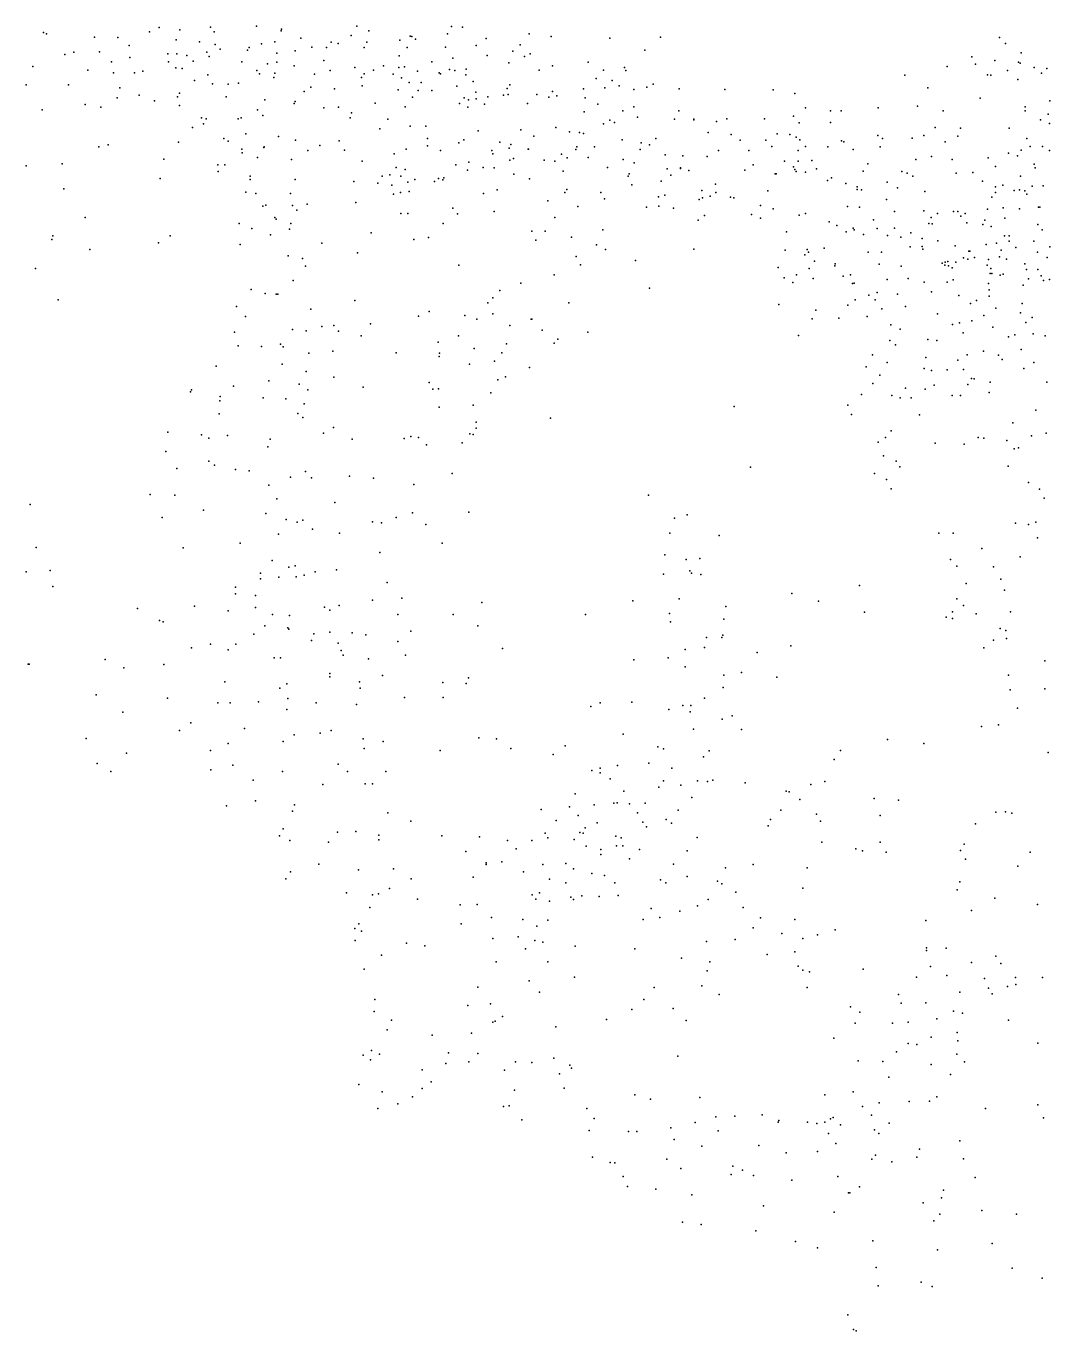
# Model space of a CAD drawing. Header units: millimetres. Extents: x -60275265 to 22802890, y -38578442 to 24337084.
# Drawn here: x 9884622 to 11840622, y 11971696 to 14464696 of the extents above; entities that cross this region are included whole.
import ezdxf

# ---------------------------------------------------------------- set-up
doc = ezdxf.new("R2010")
doc.units = ezdxf.units.MM
doc.header["$MEASUREMENT"] = 0
doc.layers.add('particles', color=7, linetype='Continuous', true_color=0x000000)

msp = doc.modelspace()

# ---------------------------------------------------------------- linework, layer by layer
at = {"layer": 'particles', "color": 93, "true_color": 0x67d435}
for p in [(10138622, 14461696), (10236622, 14462696), (10324622, 14464696), (10516622, 14464696), (10697622, 14463696), (10718622, 14462696), (9917622, 14452696), (9923622, 14449696), (10015622, 14443696), (10059622, 14442696), (10120622, 14453696), (10171622, 14438696), (10178622, 14457696), (10215622, 14434696), (10243622, 14453696), (10359622, 14434696), (10371622, 14455696), (10372622, 14458696), (10409622, 14441696), (10505622, 14446696), (10539622, 14455696), (10598622, 14437696), (10618622, 14445696), (10621622, 14444696), (10628622, 14439696), (10689622, 14449696), (10763622, 14440696), (10845622, 14449696), (10887622, 14444696), (10999622, 14441696), (11096622, 14443696), (11744622, 14442696), (9958622, 14410696), (9975622, 14414696), (10024622, 14415696), (10081622, 14427696), (10155622, 14411696), (10172622, 14411696), (10229622, 14414696), (10245622, 14429696), (10255622, 14420696), (10307622, 14418696), (10310622, 14423696), (10334622, 14430696), (10363622, 14412696), (10398622, 14417696), (10430622, 14424696), (10458622, 14423696), (10467622, 14433696), (10480622, 14431696), (10530622, 14423696), (10535622, 14433696), (10612622, 14423696), (10685622, 14424696), (10744622, 14427696), (10814622, 14416696), (10828622, 14428696), (10847622, 14411696), (11066622, 14418696), (11755622, 14431696), (11785622, 14413696), (9897622, 14387696), (10047622, 14396696), (10082622, 14404696), (10156622, 14396696), (10170622, 14384696), (10191622, 14408696), (10203622, 14397696), (10234622, 14406696), (10296622, 14396696), (10345622, 14392696), (10363622, 14395696), (10396622, 14388696), (10453622, 14398696), (10512622, 14385696), (10567622, 14388696), (10596622, 14385696), (10597622, 14407696), (10607622, 14386696), (10659622, 14396696), (10699622, 14403696), (10765622, 14408696), (10806622, 14394696), (10836622, 14406696), (10890622, 14388696), (10958622, 14395696), (11027622, 14385696), (11644622, 14387696), (11691622, 14405696), (11698622, 14391696), (11735622, 14398696), (11780622, 14395696), (11783622, 14393696), (11810622, 14385696), (10002622, 14380696), (10051622, 14375696), (10091622, 14375696), (10107622, 14378696), (10182622, 14383696), (10206622, 14360696), (10231622, 14371696), (10325622, 14379696), (10330622, 14373696), (10357622, 14366696), (10359622, 14374696), (10435622, 14372696), (10465622, 14379696), (10525622, 14366696), (10530622, 14373696), (10548622, 14380696), (10585622, 14372696), (10601622, 14365696), (10632622, 14378696), (10673622, 14375696), (10676622, 14373696), (10693622, 14381696), (10703622, 14379696), (10724622, 14371696), (10725622, 14382696), (10864622, 14380696), (10973622, 14364696), (10987622, 14380696), (11004622, 14360696), (11030622, 14379696), (11563622, 14370696), (11721622, 14371696), (11727622, 14370696), (11759622, 14379696), (11779622, 14362696), (11824622, 14374696), (11834622, 14383696), (9884622, 14352696), (9965622, 14352696), (10063622, 14346696), (10177622, 14336696), (10240622, 14354696), (10270622, 14353696), (10290622, 14355696), (10415622, 14339696), (10428622, 14347696), (10473622, 14344696), (10526622, 14350696), (10595622, 14342696), (10616622, 14356696), (10633622, 14341696), (10639622, 14356696), (10659622, 14341696), (10707622, 14349696), (10738622, 14358696), (10743622, 14338696), (10803622, 14345696), (10808622, 14352696), (10890622, 14339696), (10949622, 14344696), (10990622, 14346696), (11017622, 14350696), (11045622, 14343696), (11070622, 14347696), (11082622, 14353696), (11132622, 14344696), (11219622, 14343696), (11311622, 14342696), (11353622, 14335696), (11607622, 14346696), (9997622, 14314696), (10058622, 14327696), (10100622, 14332696), (10129622, 14321696), (10173622, 14329696), (10177622, 14312696), (10266622, 14329696), (10340622, 14323696), (10396622, 14316696), (10398622, 14320696), (10551622, 14317696), (10608622, 14310696), (10622622, 14328696), (10712622, 14316696), (10721622, 14327696), (10729622, 14323696), (10744622, 14325696), (10760622, 14315696), (10766622, 14329696), (10796622, 14332696), (10805622, 14333696), (10842622, 14316696), (10860622, 14333696), (10883622, 14328696), (10898622, 14331696), (10952622, 14327696), (10976622, 14315696), (11045622, 14310696), (11587622, 14311696), (11707622, 14326696), (11793622, 14310696), (11840622, 14321696), (9915622, 14304696), (10027622, 14309696), (10219622, 14289696), (10228622, 14287696), (10289622, 14287696), (10295622, 14289696), (10326622, 14304696), (10336622, 14293696), (10453622, 14308696), (10481622, 14309696), (10503622, 14289696), (10506622, 14298696), (10575622, 14286696), (10728622, 14309696), (10950622, 14300696), (11024622, 14302696), (11052622, 14290696), (11123622, 14286696), (11131622, 14302696), (11160622, 14286696), (11160622, 14285696), (11223622, 14287696), (11295622, 14287696), (11350622, 14292696), (11373622, 14308696), (11421622, 14302696), (11441622, 14302696), (11512622, 14308696), (11636622, 14302696), (11793622, 14302696), (11822622, 14285696), (11837622, 14296696), (10202622, 14270696), (10223622, 14277696), (10560622, 14268696), (10618622, 14273696), (10648622, 14273696), (10748622, 14264696), (10829622, 14266696), (10896622, 14270696), (10922622, 14262696), (10941622, 14261696), (10987622, 14277696), (10999622, 14284696), (11008622, 14280696), (11187622, 14261696), (11203622, 14282696), (11361622, 14279696), (11421622, 14280696), (11621622, 14270696), (11669622, 14269696), (11762622, 14269696), (11839622, 14278696), (10041622, 14237696), (10175622, 14242696), (10262622, 14249696), (10270622, 14244696), (10304622, 14258696), (10366622, 14253696), (10399622, 14246696), (10445622, 14236696), (10482622, 14245696), (10651622, 14249696), (10651622, 14235696), (10711622, 14241696), (10720622, 14247696), (10789622, 14242696), (10810622, 14238696), (10854622, 14254696), (10949622, 14259696), (11023622, 14247696), (11059622, 14241696), (11075622, 14237696), (11087622, 14249696), (11231622, 14257696), (11248622, 14246696), (11297622, 14246696), (11319622, 14258696), (11343622, 14257696), (11355622, 14252696), (11362622, 14247696), (11442622, 14245696), (11446622, 14243696), (11511622, 14255696), (11520622, 14249696), (11577622, 14250696), (11599622, 14255696), (11640622, 14243696), (11664622, 14254696), (11796622, 14249696), (10023622, 14233696), (10147622, 14210696), (10296622, 14229696), (10297622, 14222696), (10326622, 14213696), (10338622, 14232696), (10339622, 14233696), (10422622, 14226696), (10492622, 14227696), (10587622, 14220696), (10610622, 14229696), (10676622, 14226696), (10774622, 14226696), (10776622, 14220696), (10807622, 14231696), (10815622, 14211696), (10843622, 14229696), (10844622, 14229696), (10907622, 14219696), (10918622, 14212696), (10934622, 14228696), (10936622, 14233696), (10958622, 14213696), (10970622, 14233696), (11057622, 14228696), (11105622, 14218696), (11139622, 14216696), (11185622, 14215696), (11207622, 14226696), (11265622, 14226696), (11309622, 14234696), (11359622, 14226696), (11373622, 14234696), (11416622, 14233696), (11464622, 14228696), (11516622, 14233696), (11614622, 14215696), (11722622, 14212696), (11761622, 14221696), (11778622, 14216696), (11785622, 14227696), (11802622, 14234696), (11826622, 14234696), (11839622, 14226696), (9884622, 14197696), (9953622, 14201696), (10250622, 14199696), (10251622, 14186696), (10264622, 14199696), (10391622, 14209696), (10526622, 14206696), (10591622, 14194696), (10608622, 14190696), (10705622, 14199696), (10727622, 14189696), (10730622, 14204696), (10757622, 14194696), (10778622, 14193696), (10808622, 14208696), (10874622, 14208696), (10894622, 14206696), (10910622, 14187696), (10995622, 14194696), (11025622, 14209696), (11046622, 14203696), (11109622, 14191696), (11134622, 14193696), (11134622, 14192696), (11150622, 14188696), (11257622, 14189696), (11273622, 14199696), (11333622, 14206696), (11350622, 14195696), (11353622, 14190696), (11355622, 14186696), (11359622, 14206696), (11373622, 14185696), (11385622, 14207696), (11394622, 14191696), (11483622, 14187696), (11492622, 14201696), (11557622, 14186696), (11584622, 14209696), (11653622, 14209696), (11736622, 14196696), (11810622, 14200696), (11812622, 14193696), (10140622, 14173696), (10312622, 14177696), (10312622, 14171696), (10398622, 14171696), (10510622, 14167696), (10556622, 14164696), (10564622, 14177696), (10579622, 14180696), (10583622, 14160696), (10600622, 14177696), (10613622, 14166696), (10627622, 14171696), (10664622, 14167696), (10672622, 14173696), (10680622, 14170696), (10682622, 14174696), (10816622, 14181696), (10846622, 14172696), (11034622, 14177696), (11036622, 14182696), (11041622, 14161696), (11097622, 14168696), (11116622, 14179696), (11201622, 14162696), (11315622, 14182696), (11317622, 14182696), (11415622, 14169696), (11423622, 14174696), (11450622, 14163696), (11529622, 14166696), (11567622, 14183696), (11578622, 14177696), (11661622, 14183696), (11693622, 14184696), (11711622, 14168696), (11750622, 14160696), (11784622, 14177696), (9956622, 14153696), (10304622, 14147696), (10323622, 14144696), (10389622, 14144696), (10586622, 14143696), (10599622, 14146696), (10616622, 14148696), (10758622, 14144696), (10784622, 14151696), (10913622, 14146696), (10917622, 14152696), (10982622, 14146696), (11092622, 14138696), (11104622, 14141696), (11175622, 14150696), (11176622, 14136696), (11191622, 14139696), (11202622, 14146696), (11230622, 14137696), (11236622, 14136696), (11301622, 14149696), (11472622, 14157696), (11472622, 14152696), (11480622, 14151696), (11549622, 14155696), (11601622, 14148696), (11729622, 14137696), (11736622, 14157696), (11736622, 14146696), (11772622, 14150696), (11782622, 14151696), (11792622, 14149696), (11796622, 14143696), (11806622, 14158696), (11827622, 14159696), (10336622, 14120696), (10342622, 14122696), (10393622, 14121696), (10401622, 14112696), (10421622, 14124696), (10514622, 14127696), (10699622, 14116696), (10778622, 14110696), (10881622, 14130696), (10938622, 14119696), (10989622, 14134696), (11069622, 14118696), (11093622, 14120696), (11121622, 14116696), (11170622, 14133696), (11287622, 14121696), (11311622, 14115696), (11453622, 14119696), (11476622, 14118696), (11528622, 14133696), (11543622, 14110696), (11599622, 14111696), (11656622, 14110696), (11664622, 14110696), (11721622, 14114696), (11751622, 14117696), (11782622, 14115696), (11818622, 14118696), (11821622, 14118696), (9997622, 14098696), (10291622, 14087696), (10359622, 14098696), (10362622, 14095696), (10390622, 14087696), (10600622, 14106696), (10613622, 14106696), (10681622, 14087696), (10708622, 14105696), (10894622, 14098696), (11168622, 14093696), (11180622, 14102696), (11270622, 14104696), (11287622, 14097696), (11361622, 14103696), (11373622, 14106696), (11418622, 14090696), (11503622, 14094696), (11609622, 14087696), (11613622, 14098696), (11615622, 14086696), (11625622, 14106696), (11670622, 14101696), (11678622, 14106696), (11681622, 14088696), (11712622, 14085696), (11716622, 14093696), (11754622, 14097696), (11817622, 14085696), (9935622, 14063696), (10159622, 14063696), (10315622, 14077696), (10351622, 14065696), (10387622, 14076696), (10543622, 14069696), (10653622, 14060696), (10850622, 14072696), (10876622, 14072696), (10926622, 14061696), (10986622, 14075696), (11337622, 14071696), (11433622, 14083696), (11451622, 14071696), (11464622, 14078696), (11466622, 14075696), (11484622, 14066696), (11510622, 14077696), (11530622, 14064696), (11543622, 14078696), (11555622, 14061696), (11574622, 14069696), (11728622, 14081696), (11753622, 14063696), (11762622, 14063696), (11825622, 14075696), (9933622, 14056696), (10006622, 14037696), (10137622, 14050696), (10293622, 14047696), (10449622, 14049696), (10625622, 14056696), (10858622, 14055696), (10974622, 14046696), (10991622, 14037696), (11160622, 14038696), (11334622, 14036696), (11376622, 14037696), (11409622, 14040696), (11573622, 14042696), (11596622, 14058696), (11596622, 14043696), (11597622, 14038696), (11626622, 14054696), (11659622, 14044696), (11718622, 14047696), (11738622, 14049696), (11747622, 14036696), (11762622, 14053696), (11775622, 14041696), (11809622, 14053696), (11840622, 14042696), (10385622, 14025696), (10412622, 14020696), (10517622, 14031696), (10935622, 14024696), (11048622, 14016696), (11372622, 14027696), (11379622, 14032696), (11390622, 14015696), (11430622, 14010696), (11493622, 14032696), (11518622, 14032696), (11634622, 14011696), (11640622, 14013696), (11645622, 14014696), (11660622, 14013696), (11675622, 14021696), (11683622, 14019696), (11685622, 14034696), (11687622, 14034696), (11696622, 14022696), (11723622, 14018696), (11744622, 14023696), (11757622, 14019696), (11792622, 14010696), (11816622, 14032696), (11835622, 14022696), (9902622, 14001696), (10418622, 14005696), (10711622, 14007696), (10893622, 13989696), (10943622, 14008696), (11321622, 14003696), (11356622, 13989696), (11380622, 14001696), (11429622, 14006696), (11445622, 13986696), (11459622, 13989696), (11514622, 14009696), (11556622, 14005696), (11639622, 14007696), (11646622, 14006696), (11653622, 14002696), (11720622, 14007696), (11726622, 13991696), (11727622, 14001696), (11729622, 13991696), (11745622, 13988696), (11751622, 13990696), (11795622, 13999696), (11817622, 13999696), (11823622, 13987696), (10314622, 13961696), (10394622, 13978696), (10829622, 13973696), (11075622, 13963696), (11332622, 13983696), (11349622, 13974696), (11388622, 13982696), (11463622, 13972696), (11466622, 13973696), (11529622, 13980696), (11569622, 13982696), (11600622, 13975696), (11644622, 13975696), (11655622, 13979696), (11723622, 13972696), (11789622, 13969696), (11799622, 13981696), (11828622, 13978696), (11839622, 13980696), (9945622, 13941696), (10341622, 13953696), (10362622, 13952696), (10365622, 13952696), (10512622, 13940696), (10776622, 13945696), (10789622, 13959696), (11468622, 13941696), (11494622, 13950696), (11506622, 13941696), (11510622, 13955696), (11549622, 13952696), (11614622, 13956696), (11666622, 13949696), (11700622, 13940696), (11724622, 13960696), (11724622, 13948696), (10286622, 13928696), (10428622, 13923696), (10654622, 13919696), (10722622, 13911696), (10766622, 13935696), (10776622, 13914696), (10921622, 13935696), (11322622, 13932696), (11393622, 13921696), (11454622, 13931696), (11519622, 13924696), (11564622, 13928696), (11625622, 13914696), (11688622, 13934696), (11714622, 13911696), (11737622, 13925696), (11784622, 13916696), (11787622, 13934696), (10303622, 13909696), (10449622, 13890696), (10472622, 13892696), (10542622, 13895696), (10634622, 13910696), (10745622, 13904696), (10808622, 13892696), (10849622, 13904696), (10850622, 13904696), (11386622, 13905696), (11437622, 13906696), (11491622, 13909696), (11536622, 13893696), (11654622, 13894696), (11667622, 13897696), (11691622, 13901696), (11731622, 13889696), (11794622, 13898696), (11806622, 13907696), (10282622, 13879696), (10393622, 13884696), (10419622, 13882696), (10481622, 13881696), (10524622, 13872696), (10710622, 13872696), (10870622, 13883696), (10900622, 13866696), (10957622, 13879696), (11360622, 13873696), (11534622, 13863696), (11554622, 13885696), (11607622, 13865696), (11624622, 13863696), (11674622, 13878696), (11761622, 13870696), (11773622, 13874696), (11808622, 13876696), (11831622, 13872696), (10289622, 13853696), (10334622, 13852696), (10370622, 13856696), (10375622, 13851696), (10424622, 13839696), (10470622, 13843696), (10591622, 13840696), (10671622, 13860696), (10674622, 13839696), (10740622, 13848696), (10793622, 13840696), (10802622, 13857696), (10893622, 13858696), (11501622, 13836696), (11545622, 13855696), (11682622, 13836696), (11713622, 13843696), (11785622, 13846696), (10247622, 13814696), (10373622, 13818696), (10673622, 13833696), (10731622, 13818696), (10779622, 13824696), (10846622, 13812696), (11489622, 13813696), (11529622, 13821696), (11603622, 13831696), (11664622, 13826696), (11742622, 13835696), (11749622, 13827696), (11809622, 13821696), (10348622, 13786696), (10419622, 13804696), (10472622, 13793696), (10785622, 13788696), (10800622, 13794696), (11515622, 13797696), (11600622, 13810696), (11614622, 13806696), (11644622, 13807696), (11675622, 13808696), (11690622, 13791696), (11695622, 13790696), (11790622, 13810696), (10198622, 13765696), (10200622, 13769696), (10280622, 13776696), (10406622, 13780696), (10422622, 13769696), (10528622, 13774696), (10654622, 13783696), (10661622, 13770696), (10672622, 13771696), (10772622, 13763696), (11502622, 13781696), (11564622, 13772696), (11602622, 13770696), (11619622, 13778696), (11683622, 13779696), (11724622, 13764696), (11726622, 13784696), (11834622, 13784696), (10254622, 13748696), (10255622, 13756696), (10337622, 13754696), (10380622, 13752696), (10415622, 13742696), (10673622, 13736696), (10738622, 13740696), (11237622, 13737696), (11454622, 13740696), (11480622, 13760696), (11538622, 13758696), (11554622, 13754696), (11575622, 13754696), (11653622, 13758696), (11669622, 13758696), (10253622, 13723696), (10403622, 13724696), (10413622, 13716696), (10886622, 13715696), (11461622, 13722696), (11591622, 13721696), (11813622, 13730696), (10155622, 13688696), (10452622, 13686696), (10471622, 13697696), (10744622, 13707696), (10744622, 13696696), (11537622, 13691696), (11769622, 13706696), (11833622, 13686696), (10219622, 13683696), (10233622, 13677696), (10269622, 13682696), (10350622, 13675696), (10507622, 13675696), (10606622, 13676696), (10619622, 13680696), (10634622, 13678696), (10649622, 13664696), (10717622, 13668696), (10732622, 13685696), (10738622, 13684696), (11512622, 13669696), (11526622, 13678696), (11621622, 13667696), (11676622, 13665696), (11703622, 13678696), (11714622, 13677696), (11758622, 13672696), (11805622, 13681696), (10151622, 13651696), (10346622, 13660696), (11522622, 13643696), (11772622, 13656696), (11780622, 13658696), (10172622, 13619696), (10233622, 13633696), (10244622, 13625696), (10284622, 13617696), (10310622, 13614696), (10418622, 13613696), (11268622, 13621696), (11546622, 13633696), (11553622, 13622696), (11760622, 13623696), (10348622, 13587696), (10389622, 13602696), (10429622, 13601696), (10502622, 13604696), (10548622, 13600696), (10625622, 13588696), (10698622, 13609696), (11505622, 13609696), (11528622, 13598696), (11799622, 13592696), (10121622, 13569696), (10168622, 13568696), (11073622, 13568696), (11537622, 13580696), (11820622, 13579696), (11829622, 13562696), (9892622, 13550696), (10223622, 13539696), (10363622, 13561696), (10474622, 13554696), (10144622, 13525696), (10342622, 13533696), (10381622, 13521696), (10402622, 13516696), (10413622, 13520696), (10546622, 13517696), (10563622, 13515696), (10591622, 13525696), (10622622, 13534696), (10648622, 13512696), (10730622, 13535696), (11123622, 13524696), (11147622, 13530696), (11774622, 13514696), (11799622, 13512696), (11813622, 13516696), (10366622, 13493696), (10431622, 13503696), (10483622, 13495696), (11114622, 13495696), (11208622, 13491696), (11628622, 13495696), (11655622, 13495696), (9903622, 13468696), (10184622, 13467696), (10293622, 13476696), (10679622, 13476696), (11710622, 13466696), (11816622, 13486696), (10354622, 13443696), (10560622, 13458696), (11104622, 13454696), (11145622, 13445696), (11171622, 13447696), (11650622, 13445696), (11783622, 13450696), (9884622, 13421696), (9930622, 13424696), (10332622, 13419696), (10386622, 13430696), (10398622, 13433696), (10400622, 13412696), (10415622, 13415696), (10436622, 13421696), (10477622, 13425696), (11102622, 13417696), (11152622, 13423696), (11155622, 13419696), (11173622, 13416696), (11662622, 13432696), (11732622, 13431696), (9935622, 13393696), (10284622, 13392696), (10332622, 13408696), (10367622, 13411696), (10574622, 13401696), (11476622, 13395696), (11680622, 13399696), (11746622, 13407696), (10284622, 13379696), (10322622, 13376696), (10546622, 13367696), (10602622, 13371696), (10755622, 13363696), (11043622, 13366696), (11132622, 13370696), (11347622, 13380696), (11398622, 13365696), (11662622, 13370696), (11753622, 13386696), (10097622, 13351696), (10206622, 13356696), (10270622, 13347696), (10322622, 13353696), (10355622, 13340696), (10387622, 13338696), (10454622, 13354696), (10464622, 13348696), (10482622, 13357696), (10594622, 13340696), (10700622, 13340696), (10953622, 13340696), (11113622, 13342696), (11221622, 13355696), (11486622, 13344696), (11654622, 13345696), (11675622, 13357696), (11699622, 13341696), (11765622, 13345696), (10139622, 13328696), (10146622, 13326696), (10340622, 13318696), (10384622, 13314696), (10386622, 13312696), (10747622, 13318696), (11115622, 13326696), (11217622, 13331696), (11642622, 13335696), (11654622, 13332696), (11745622, 13313696), (10319622, 13302696), (10429622, 13290696), (10434622, 13303696), (10464622, 13306696), (10507622, 13305696), (10533622, 13301696), (10594622, 13288696), (10619622, 13308696), (11184622, 13296696), (11213622, 13296696), (11215622, 13300696), (11732622, 13291696), (11756622, 13309696), (11757622, 13294696), (10200622, 13276696), (10236622, 13283696), (10270622, 13272696), (10285622, 13283696), (10480622, 13285696), (10486622, 13271696), (10794622, 13275696), (11143622, 13273696), (11180622, 13277696), (11281622, 13267696), (11345622, 13280696), (11714622, 13276696), (9888622, 13245696), (9890622, 13245696), (10035622, 13254696), (10071622, 13238696), (10147622, 13244696), (10358622, 13257696), (10370622, 13257696), (10490622, 13262696), (10538622, 13255696), (10609622, 13262696), (11045622, 13253696), (11111622, 13257696), (11143622, 13240696), (11830622, 13251696), (10464622, 13227696), (10464622, 13221696), (10565622, 13223696), (10729622, 13219696), (11217622, 13224696), (11251622, 13229696), (11318622, 13220696), (11761622, 13224696), (10264622, 13211696), (10369622, 13199696), (10382622, 13207696), (10521622, 13211696), (10522622, 13199696), (10680622, 13210696), (10725622, 13208696), (11216622, 13200696), (11764622, 13196696), (11830622, 13198696), (10018622, 13186696), (10154622, 13180696), (10250622, 13171696), (10274622, 13171696), (10328622, 13173696), (10384622, 13179696), (10438622, 13171696), (10515622, 13168696), (10607622, 13181696), (10681622, 13181696), (10963622, 13164696), (10981622, 13171696), (11041622, 13172696), (11139622, 13166696), (11154622, 13166696), (11180622, 13180696), (10069622, 13153696), (10382622, 13158696), (11112622, 13158696), (11153622, 13154696), (11214622, 13140696), (11233622, 13146696), (11778622, 13161696), (10177622, 13118696), (10199622, 13133696), (10301622, 13122696), (10446622, 13113696), (10467622, 13118696), (11159622, 13121696), (11251622, 13120696), (11709622, 13126696), (11742622, 13129696), (9999622, 13103696), (10270622, 13093696), (10375622, 13097696), (10396622, 13110696), (10528622, 13102696), (10566622, 13097696), (10749622, 13104696), (10783622, 13102696), (10914622, 13089696), (11025622, 13111696), (11530622, 13101696), (11599622, 13093696), (10076622, 13075696), (10236622, 13080696), (10530622, 13084696), (10675622, 13080696), (10810622, 13084696), (10891622, 13072696), (11091622, 13087696), (11102622, 13083696), (11178622, 13068696), (11189622, 13079696), (11428622, 13063696), (11440622, 13080696), (11837622, 13076696), (10020622, 13055696), (10046622, 13040696), (10237622, 13043696), (10279622, 13052696), (10374622, 13040696), (10480622, 13054696), (10498622, 13040696), (10571622, 13040696), (10965622, 13042696), (10981622, 13046696), (11014622, 13051696), (11074622, 13056696), (11118622, 13046696), (10318622, 13023696), (10451622, 13015696), (10532622, 13016696), (10546622, 13016696), (10981622, 13037696), (11000622, 13026696), (11102622, 13022696), (11135622, 13014696), (11167622, 13022696), (11186622, 13021696), (11196622, 13023696), (11258622, 13018696), (11383622, 13015696), (11410622, 13021696), (10933622, 12997696), (11026622, 13002696), (11093622, 13010696), (11156622, 12990696), (11336622, 13002696), (11342622, 13001696), (11504622, 12988696), (10267622, 12974696), (10322622, 12984696), (10393622, 12964696), (10397622, 12976696), (10868622, 12967696), (10922622, 12972696), (10969622, 12976696), (11007622, 12979696), (11013622, 12980696), (11037622, 12978696), (11067622, 12979696), (11130622, 12966696), (11326622, 12966696), (11362622, 12986696), (11551622, 12985696), (11755622, 12963696), (10575622, 12961696), (10619622, 12945696), (10897622, 12946696), (10939622, 12956696), (10975622, 12942696), (11052622, 12961696), (11062622, 12943696), (11107622, 12948696), (11117622, 12941696), (11306622, 12948696), (11394622, 12958696), (11402622, 12945696), (11516622, 12956696), (11698622, 12940696), (11737622, 12962696), (11767622, 12960696), (10368622, 12917696), (10375622, 12930696), (10479622, 12924696), (10514622, 12925696), (10558622, 12918696), (10678622, 12917696), (10750622, 12915696), (10876622, 12922696), (10942622, 12923696), (10948622, 12922696), (10952622, 12932696), (11011622, 12916696), (11069622, 12934696), (11166622, 12914696), (11302622, 12936696), (10388622, 12908696), (10462622, 12905696), (10558622, 12909696), (10804622, 12908696), (10820622, 12892696), (10850622, 12908696), (10881622, 12913696), (10931622, 12910696), (10954622, 12897696), (10982622, 12891696), (11012622, 12898696), (11021622, 12913696), (11024622, 12898696), (11056622, 12891696), (11404622, 12905696), (11469622, 12892696), (11516622, 12905696), (11669622, 12889696), (11676622, 12901696), (10724622, 12887696), (10763622, 12865696), (10793622, 12867696), (10915622, 12864696), (10982622, 12881696), (11037622, 12873696), (11147622, 12888696), (11482622, 12888696), (11527622, 12886696), (11679622, 12872696), (11802622, 12886696), (10389622, 12848696), (10443622, 12863696), (10519622, 12852696), (10586622, 12854696), (10763622, 12862696), (10834622, 12848696), (10871622, 12862696), (10930622, 12854696), (10965622, 12845696), (10989622, 12841696), (11121622, 12863696), (11147622, 12839696), (11220622, 12856696), (11273622, 12862696), (11376622, 12856696), (11779622, 12859696), (10380622, 12835696), (10578622, 12816696), (10620622, 12835696), (10738622, 12838696), (10884622, 12834696), (10915622, 12827696), (11009622, 12827696), (11096622, 12833696), (11106622, 12827696), (11205622, 12830696), (11213622, 12825696), (11368622, 12817696), (11663622, 12814696), (11668622, 12829696), (10496622, 12808696), (10546622, 12804696), (10557622, 12806696), (10632622, 12796696), (10851622, 12804696), (10858622, 12796696), (10865622, 12808696), (10884622, 12792696), (10925622, 12800696), (10930622, 12795696), (10946622, 12802696), (10979622, 12801696), (11015622, 12803696), (11187622, 12795696), (11240622, 12809696), (11735622, 12798696), (10541622, 12780696), (10713622, 12785696), (10746622, 12786696), (11078622, 12778696), (11133622, 12773696), (11167622, 12783696), (11254622, 12780696), (11690622, 12774696), (11816622, 12786696), (10512622, 12740696), (10520622, 12749696), (10715622, 12749696), (10773622, 12761696), (10833622, 12757696), (10860622, 12744696), (10881622, 12756696), (11063622, 12757696), (11095622, 12761696), (11273622, 12741696), (11287622, 12760696), (11353622, 12757696), (11603622, 12755696), (10513622, 12717696), (10525622, 12735696), (10776622, 12721696), (10824622, 12724696), (10856622, 12717696), (10871622, 12714696), (11184622, 12715696), (11239622, 12719696), (11328622, 12730696), (11368622, 12721696), (11396622, 12728696), (11430622, 12737696), (10563622, 12689696), (10611622, 12712696), (10646622, 12707696), (10838622, 12701696), (10933622, 12706696), (11047622, 12701696), (11300622, 12690696), (11353622, 12695696), (11604622, 12703696), (11604622, 12698696), (11642622, 12702696), (10782622, 12676696), (10881622, 12676696), (11136622, 12683696), (11190622, 12676696), (11359622, 12668696), (11612622, 12667696), (11690622, 12675696), (11737622, 12687696), (11746622, 12673696), (10530622, 12662696), (10845622, 12640696), (10932622, 12647696), (11185622, 12659696), (11368622, 12660696), (11381622, 12657696), (11483622, 12662696), (11585622, 12647696), (11643622, 12650696), (11715622, 12644696), (11774622, 12646696), (11826622, 12646696), (10747622, 12628696), (10865622, 12618696), (11084622, 12627696), (11175622, 12630696), (11208622, 12614696), (11376622, 12627696), (11551622, 12614696), (11668622, 12618696), (11723622, 12626696), (11730622, 12615696), (11759622, 12629696), (11775622, 12633696), (10550622, 12604696), (10728622, 12593696), (10771622, 12596696), (11064622, 12604696), (11459622, 12590696), (11556622, 12597696), (11603622, 12598696), (10549622, 12581696), (10582622, 12565696), (10794622, 12572696), (10993622, 12566696), (11041622, 12585696), (11120622, 12587696), (11477622, 12580696), (11624622, 12567696), (11656622, 12582696), (11673622, 12578696), (11761622, 12565696), (10574622, 12546696), (10735622, 12540696), (10776622, 12561696), (10780622, 12563696), (10896622, 12552696), (11145622, 12564696), (11468622, 12559696), (11539622, 12559696), (11569622, 12561696), (11663622, 12541696), (10660622, 12536696), (11427622, 12530696), (11569622, 12520696), (11586622, 12518696), (11613622, 12532696), (11664622, 12525696), (11817622, 12521696), (10528622, 12498696), (10544622, 12507696), (10559622, 12500696), (10691622, 12502696), (10747622, 12501696), (10892622, 12492696), (11129622, 12496696), (11547622, 12504696), (11662622, 12500696), (10542622, 12489696), (10641622, 12470696), (10686622, 12482696), (10730622, 12485696), (10798622, 12469696), (10819622, 12485696), (10850622, 12484696), (10923622, 12479696), (10926622, 12473696), (11474622, 12487696), (11521622, 12486696), (11613622, 12480696), (11677622, 12485696), (10520622, 12442696), (10658622, 12447696), (10903622, 12462696), (11532622, 12456696), (11650622, 12461696), (10564622, 12428696), (10622622, 12418696), (10641622, 12434696), (10817622, 12431696), (10912622, 12435696), (11047622, 12422696), (11171622, 12417696), (11410622, 12422696), (11464622, 12428696), (11624622, 12418696), (10556622, 12396696), (10594622, 12405696), (10796622, 12400696), (10807622, 12401696), (10955622, 12396696), (11077622, 12414696), (11482622, 12400696), (11514622, 12407696), (11571622, 12409696), (11610622, 12410696), (11717622, 12396696), (11817622, 12403696), (10831622, 12374696), (10969622, 12377696), (11162622, 12369696), (11202622, 12380696), (11238622, 12381696), (11290622, 12384696), (11321622, 12370696), (11322622, 12373696), (11377622, 12370696), (11395622, 12367696), (11410622, 12370696), (11421622, 12376696), (11426622, 12379696), (11440622, 12365696), (11499622, 12383696), (11533622, 12368696), (11828622, 12378696), (10960622, 12354696), (11035622, 12352696), (11051622, 12352696), (11116622, 12359696), (11206622, 12353696), (11417622, 12348696), (11505622, 12355696), (11513622, 12348696), (11122622, 12337696), (11175622, 12324696), (11284622, 12325696), (11431622, 12329696), (11591622, 12318696), (11668622, 12334696), (10966622, 12303696), (11000622, 12293696), (11009622, 12292696), (11108622, 12299696), (11336622, 12311696), (11396622, 12314696), (11500622, 12299696), (11507622, 12307696), (11538622, 12294696), (11586622, 12303696), (11675622, 12300696), (11025622, 12266696), (11135622, 12281696), (11231622, 12270696), (11234622, 12286696), (11253622, 12278696), (11274622, 12268696), (11435622, 12266696), (11033622, 12247696), (11087622, 12242696), (11347622, 12259696), (11476622, 12246696), (11637622, 12240696), (11697622, 12264696), (11156622, 12231696), (11455622, 12235696), (11458622, 12235696), (11598622, 12216696), (11633622, 12225696), (11293622, 12210696), (11428622, 12198696), (11630622, 12194696), (11710622, 12201696), (11776622, 12194696), (11138622, 12179696), (11174622, 12174696), (11618622, 12181696), (11278622, 12162696), (11354622, 12142696), (11502622, 12143696), (11396622, 12130696), (11625622, 12126696), (11730622, 12138696), (11508622, 12092696), (11768622, 12091696), (11825622, 12072696), (11512622, 12057696), (11594622, 12064696), (11615622, 12056696), (11454622, 12002696), (11465622, 11974696), (11470622, 11971696)]:
    msp.add_point(p, dxfattribs=at)

doc.saveas('drawing.dxf')
